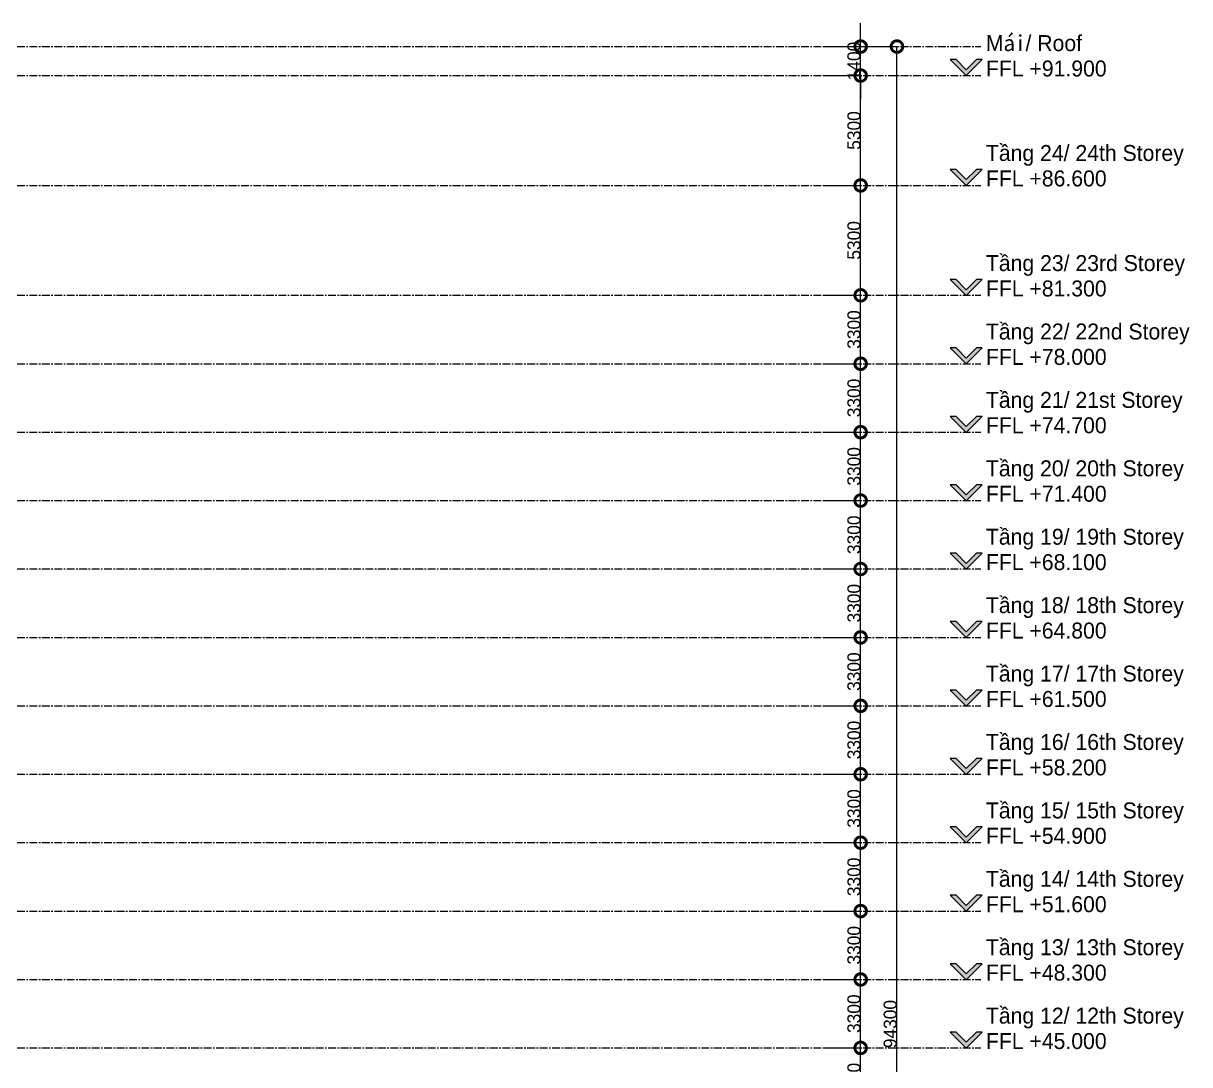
# Model space of a CAD drawing. Header units: millimetres. Extents: x -100356 to 314685, y 446 to 1273965.
# Drawn here: x 255087 to 311321, y 209276 to 259506 of the extents above; entities that cross this region are included whole.
import ezdxf
from ezdxf.xclip import XClip

# ---------------------------------------------------------------- set-up
doc = ezdxf.new("R2010")
doc.units = ezdxf.units.MM
doc.header["$XCLIPFRAME"] = 2
doc.linetypes.add('section$0$CENTER', pattern=[2, 1.25, -0.25, 0.25, -0.25])
doc.layers.get('DEFPOINTS').update_dxf_attribs({"lineweight": 13})
doc.layers.add('NAM', color=3, linetype='Continuous')
for name, color, linetype, lineweight in [('section$0$A-_ANOT----_D', 7, 'Continuous', 5), ('section$0$A-_FLORLEVL_E', 7, 'Continuous', 5), ('section$0$NKC_TRUC', 8, 'section$0$CENTER', 13)]:
    doc.layers.add(name, color=color, linetype=linetype, lineweight=lineweight)
doc.styles.add('section$0$Arial', font='Font - TrueType - Arial.ttf', dxfattribs={"width": 0.95, "height": 770})
doc.styles.add('section$0$Arial_1', font='Font - TrueType - Arial.ttf', dxfattribs={"width": 0.95, "height": 630})
doc.dimstyles.new('section$0$A3_-_A4', dxfattribs={"dimscale": 304.8, "dimtxt": 642.763422, "dimasz": 3.674541, "dimexe": 0, "dimexo": 0.0625, "dimgap": 0, "dimtad": 1, "dimdec": 0, "dimzin": 0, "dimdsep": 46, "dimtxsty": 'section$0$Arial_1', "dimblk1": 'section$0$_DotSmall', "dimblk2": 'section$0$_DotSmall', "dimsah": 1, "dimcen": 0.09, "dimazin": 0, "dimtfac": 1, "dimtdec": 4, "dimtix": 1, "dimtmove": 0, "dimatfit": 3, "dimfxl": 5.74147, "dimfxlon": 1, "dimtvp": 1, "dimtolj": 1, "dimtzin": 0, "dimarcsym": 2})

# ---------------------------------------------------------------- blocks, each defined once
blk = doc.blocks.new('section$0$Level - Style - 01-878048-Section 2')
at = {"layer": 'section$0$A-_FLORLEVL_E'}
blk.add_hatch(color=256, dxfattribs=at).paths.add_polyline_path([(132232, 760), (131462, -10), (130692, 760), (130974, 760), (131463, 271), (131952, 760)], flags=0)
at = {"layer": 'section$0$A-_FLORLEVL_E', "lineweight": 9}
for p, q in [((130974, 760), (130692, 760)), ((130692, 760), (131462, -10)), ((131463, 271), (130974, 760)), ((131462, -10), (132232, 760)), ((131952, 760), (131463, 271)), ((132232, 760), (131952, 760))]:
    blk.add_line(p, q, dxfattribs=at)
blk = doc.blocks.new('section$0$_DotSmall')
at = {"color": 0, "linetype": 'ByBlock', "const_width": 0.5}
blk.add_lwpolyline([(-0.0625, 0, 1), (0.0625, 0, 1)], format="xyb", close=True, dxfattribs=at)
blk = doc.blocks.new('*D649')
at = {"layer": 'DEFPOINTS', "color": 0, "transparency": 16777216}
for p in [(-7543, 45500), (-5793, 45500), (-7543, 42200)]:
    blk.add_point(p, dxfattribs=at)
at = {"layer": 'section$0$A-_ANOT----_D', "color": 0, "lineweight": -2, "transparency": 16777216}
for p, q in [((-7524, 45500), (-5793, 45500)), ((-5793, 42200), (-5793, 45500)), ((-7524, 42200), (-5793, 42200))]:
    blk.add_line(p, q, dxfattribs=at)
at = {"layer": 'section$0$A-_ANOT----_D', "color": 0, "lineweight": -2, "transparency": 16777216, "xscale": 1120, "yscale": 1120, "zscale": 1120}
for p, rotation in [((-5793, 45500), 90), ((-5793, 42200), 270)]:
    blk.add_blockref('section$0$_DotSmall', p, dxfattribs=dict(at, rotation=rotation))
at = {"layer": 'section$0$A-_ANOT----_D', "color": 0, "transparency": 16777216, "insert": (-6115, 43850), "char_height": 630, "attachment_point": 5, "rotation": 90, "style": 'section$0$Arial_1'}
blk.add_mtext('\\A1;3300', dxfattribs=at)
blk = doc.blocks.new('*D650')
at = {"layer": 'DEFPOINTS', "color": 0, "transparency": 16777216}
for p in [(-7543, 48800), (-5793, 48800), (-7543, 45500)]:
    blk.add_point(p, dxfattribs=at)
at = {"layer": 'section$0$A-_ANOT----_D', "color": 0, "lineweight": -2, "transparency": 16777216}
for p, q in [((-7524, 48800), (-5793, 48800)), ((-5793, 45500), (-5793, 48800)), ((-7524, 45500), (-5793, 45500))]:
    blk.add_line(p, q, dxfattribs=at)
at = {"layer": 'section$0$A-_ANOT----_D', "color": 0, "lineweight": -2, "transparency": 16777216, "xscale": 1120, "yscale": 1120, "zscale": 1120}
for p, rotation in [((-5793, 48800), 90), ((-5793, 45500), 270)]:
    blk.add_blockref('section$0$_DotSmall', p, dxfattribs=dict(at, rotation=rotation))
at = {"layer": 'section$0$A-_ANOT----_D', "color": 0, "transparency": 16777216, "insert": (-6115, 47150), "char_height": 630, "attachment_point": 5, "rotation": 90, "style": 'section$0$Arial_1'}
blk.add_mtext('\\A1;3300', dxfattribs=at)
blk = doc.blocks.new('*D651')
at = {"layer": 'DEFPOINTS', "color": 0, "transparency": 16777216}
for p in [(-7543, 52100), (-5793, 52100), (-7543, 48800)]:
    blk.add_point(p, dxfattribs=at)
at = {"layer": 'section$0$A-_ANOT----_D', "color": 0, "lineweight": -2, "transparency": 16777216}
for p, q in [((-7524, 52100), (-5793, 52100)), ((-5793, 48800), (-5793, 52100)), ((-7524, 48800), (-5793, 48800))]:
    blk.add_line(p, q, dxfattribs=at)
at = {"layer": 'section$0$A-_ANOT----_D', "color": 0, "lineweight": -2, "transparency": 16777216, "xscale": 1120, "yscale": 1120, "zscale": 1120}
for p, rotation in [((-5793, 52100), 90), ((-5793, 48800), 270)]:
    blk.add_blockref('section$0$_DotSmall', p, dxfattribs=dict(at, rotation=rotation))
at = {"layer": 'section$0$A-_ANOT----_D', "color": 0, "transparency": 16777216, "insert": (-6115, 50450), "char_height": 630, "attachment_point": 5, "rotation": 90, "style": 'section$0$Arial_1'}
blk.add_mtext('\\A1;3300', dxfattribs=at)
blk = doc.blocks.new('*D652')
at = {"layer": 'DEFPOINTS', "color": 0, "transparency": 16777216}
for p in [(-7543, 55400), (-5793, 55400), (-7543, 52100)]:
    blk.add_point(p, dxfattribs=at)
at = {"layer": 'section$0$A-_ANOT----_D', "color": 0, "lineweight": -2, "transparency": 16777216}
for p, q in [((-7524, 55400), (-5793, 55400)), ((-5793, 52100), (-5793, 55400)), ((-7524, 52100), (-5793, 52100))]:
    blk.add_line(p, q, dxfattribs=at)
at = {"layer": 'section$0$A-_ANOT----_D', "color": 0, "lineweight": -2, "transparency": 16777216, "xscale": 1120, "yscale": 1120, "zscale": 1120}
for p, rotation in [((-5793, 55400), 90), ((-5793, 52100), 270)]:
    blk.add_blockref('section$0$_DotSmall', p, dxfattribs=dict(at, rotation=rotation))
at = {"layer": 'section$0$A-_ANOT----_D', "color": 0, "transparency": 16777216, "insert": (-6115, 53750), "char_height": 630, "attachment_point": 5, "rotation": 90, "style": 'section$0$Arial_1'}
blk.add_mtext('\\A1;3300', dxfattribs=at)
blk = doc.blocks.new('*D653')
at = {"layer": 'DEFPOINTS', "color": 0, "transparency": 16777216}
for p in [(-7543, 58700), (-5793, 58700), (-7543, 55400)]:
    blk.add_point(p, dxfattribs=at)
at = {"layer": 'section$0$A-_ANOT----_D', "color": 0, "lineweight": -2, "transparency": 16777216}
for p, q in [((-7524, 58700), (-5793, 58700)), ((-5793, 55400), (-5793, 58700)), ((-7524, 55400), (-5793, 55400))]:
    blk.add_line(p, q, dxfattribs=at)
at = {"layer": 'section$0$A-_ANOT----_D', "color": 0, "lineweight": -2, "transparency": 16777216, "xscale": 1120, "yscale": 1120, "zscale": 1120}
for p, rotation in [((-5793, 58700), 90), ((-5793, 55400), 270)]:
    blk.add_blockref('section$0$_DotSmall', p, dxfattribs=dict(at, rotation=rotation))
at = {"layer": 'section$0$A-_ANOT----_D', "color": 0, "transparency": 16777216, "insert": (-6115, 57050), "char_height": 630, "attachment_point": 5, "rotation": 90, "style": 'section$0$Arial_1'}
blk.add_mtext('\\A1;3300', dxfattribs=at)
blk = doc.blocks.new('*D654')
at = {"layer": 'DEFPOINTS', "color": 0, "transparency": 16777216}
for p in [(-7543, 62000), (-5793, 62000), (-7543, 58700)]:
    blk.add_point(p, dxfattribs=at)
at = {"layer": 'section$0$A-_ANOT----_D', "color": 0, "lineweight": -2, "transparency": 16777216}
for p, q in [((-7524, 62000), (-5793, 62000)), ((-5793, 58700), (-5793, 62000)), ((-7524, 58700), (-5793, 58700))]:
    blk.add_line(p, q, dxfattribs=at)
at = {"layer": 'section$0$A-_ANOT----_D', "color": 0, "lineweight": -2, "transparency": 16777216, "xscale": 1120, "yscale": 1120, "zscale": 1120}
for p, rotation in [((-5793, 62000), 90), ((-5793, 58700), 270)]:
    blk.add_blockref('section$0$_DotSmall', p, dxfattribs=dict(at, rotation=rotation))
at = {"layer": 'section$0$A-_ANOT----_D', "color": 0, "transparency": 16777216, "insert": (-6115, 60350), "char_height": 630, "attachment_point": 5, "rotation": 90, "style": 'section$0$Arial_1'}
blk.add_mtext('\\A1;3300', dxfattribs=at)
blk = doc.blocks.new('*D655')
at = {"layer": 'DEFPOINTS', "color": 0, "transparency": 16777216}
for p in [(-7543, 65300), (-5793, 65300), (-7543, 62000)]:
    blk.add_point(p, dxfattribs=at)
at = {"layer": 'section$0$A-_ANOT----_D', "color": 0, "lineweight": -2, "transparency": 16777216}
for p, q in [((-7524, 65300), (-5793, 65300)), ((-5793, 62000), (-5793, 65300)), ((-7524, 62000), (-5793, 62000))]:
    blk.add_line(p, q, dxfattribs=at)
at = {"layer": 'section$0$A-_ANOT----_D', "color": 0, "lineweight": -2, "transparency": 16777216, "xscale": 1120, "yscale": 1120, "zscale": 1120}
for p, rotation in [((-5793, 65300), 90), ((-5793, 62000), 270)]:
    blk.add_blockref('section$0$_DotSmall', p, dxfattribs=dict(at, rotation=rotation))
at = {"layer": 'section$0$A-_ANOT----_D', "color": 0, "transparency": 16777216, "insert": (-6115, 63650), "char_height": 630, "attachment_point": 5, "rotation": 90, "style": 'section$0$Arial_1'}
blk.add_mtext('\\A1;3300', dxfattribs=at)
blk = doc.blocks.new('*D656')
at = {"layer": 'DEFPOINTS', "color": 0, "transparency": 16777216}
for p in [(-7543, 68600), (-5793, 68600), (-7543, 65300)]:
    blk.add_point(p, dxfattribs=at)
at = {"layer": 'section$0$A-_ANOT----_D', "color": 0, "lineweight": -2, "transparency": 16777216}
for p, q in [((-7524, 68600), (-5793, 68600)), ((-5793, 65300), (-5793, 68600)), ((-7524, 65300), (-5793, 65300))]:
    blk.add_line(p, q, dxfattribs=at)
at = {"layer": 'section$0$A-_ANOT----_D', "color": 0, "lineweight": -2, "transparency": 16777216, "xscale": 1120, "yscale": 1120, "zscale": 1120}
for p, rotation in [((-5793, 68600), 90), ((-5793, 65300), 270)]:
    blk.add_blockref('section$0$_DotSmall', p, dxfattribs=dict(at, rotation=rotation))
at = {"layer": 'section$0$A-_ANOT----_D', "color": 0, "transparency": 16777216, "insert": (-6115, 66950), "char_height": 630, "attachment_point": 5, "rotation": 90, "style": 'section$0$Arial_1'}
blk.add_mtext('\\A1;3300', dxfattribs=at)
blk = doc.blocks.new('*D657')
at = {"layer": 'DEFPOINTS', "color": 0, "transparency": 16777216}
for p in [(-7543, 71900), (-5793, 71900), (-7543, 68600)]:
    blk.add_point(p, dxfattribs=at)
at = {"layer": 'section$0$A-_ANOT----_D', "color": 0, "lineweight": -2, "transparency": 16777216}
for p, q in [((-7524, 71900), (-5793, 71900)), ((-5793, 68600), (-5793, 71900)), ((-7524, 68600), (-5793, 68600))]:
    blk.add_line(p, q, dxfattribs=at)
at = {"layer": 'section$0$A-_ANOT----_D', "color": 0, "lineweight": -2, "transparency": 16777216, "xscale": 1120, "yscale": 1120, "zscale": 1120}
for p, rotation in [((-5793, 71900), 90), ((-5793, 68600), 270)]:
    blk.add_blockref('section$0$_DotSmall', p, dxfattribs=dict(at, rotation=rotation))
at = {"layer": 'section$0$A-_ANOT----_D', "color": 0, "transparency": 16777216, "insert": (-6115, 70250), "char_height": 630, "attachment_point": 5, "rotation": 90, "style": 'section$0$Arial_1'}
blk.add_mtext('\\A1;3300', dxfattribs=at)
blk = doc.blocks.new('*D658')
at = {"layer": 'DEFPOINTS', "color": 0, "transparency": 16777216}
for p in [(-7543, 75200), (-5793, 75200), (-7543, 71900)]:
    blk.add_point(p, dxfattribs=at)
at = {"layer": 'section$0$A-_ANOT----_D', "color": 0, "lineweight": -2, "transparency": 16777216}
for p, q in [((-7524, 75200), (-5793, 75200)), ((-5793, 71900), (-5793, 75200)), ((-7524, 71900), (-5793, 71900))]:
    blk.add_line(p, q, dxfattribs=at)
at = {"layer": 'section$0$A-_ANOT----_D', "color": 0, "lineweight": -2, "transparency": 16777216, "xscale": 1120, "yscale": 1120, "zscale": 1120}
for p, rotation in [((-5793, 75200), 90), ((-5793, 71900), 270)]:
    blk.add_blockref('section$0$_DotSmall', p, dxfattribs=dict(at, rotation=rotation))
at = {"layer": 'section$0$A-_ANOT----_D', "color": 0, "transparency": 16777216, "insert": (-6115, 73550), "char_height": 630, "attachment_point": 5, "rotation": 90, "style": 'section$0$Arial_1'}
blk.add_mtext('\\A1;3300', dxfattribs=at)
blk = doc.blocks.new('*D659')
at = {"layer": 'DEFPOINTS', "color": 0, "transparency": 16777216}
for p in [(-7543, 78500), (-5793, 78500), (-7543, 75200)]:
    blk.add_point(p, dxfattribs=at)
at = {"layer": 'section$0$A-_ANOT----_D', "color": 0, "lineweight": -2, "transparency": 16777216}
for p, q in [((-7524, 78500), (-5793, 78500)), ((-5793, 75200), (-5793, 78500)), ((-7524, 75200), (-5793, 75200))]:
    blk.add_line(p, q, dxfattribs=at)
at = {"layer": 'section$0$A-_ANOT----_D', "color": 0, "lineweight": -2, "transparency": 16777216, "xscale": 1120, "yscale": 1120, "zscale": 1120}
for p, rotation in [((-5793, 78500), 90), ((-5793, 75200), 270)]:
    blk.add_blockref('section$0$_DotSmall', p, dxfattribs=dict(at, rotation=rotation))
at = {"layer": 'section$0$A-_ANOT----_D', "color": 0, "transparency": 16777216, "insert": (-6115, 76850), "char_height": 630, "attachment_point": 5, "rotation": 90, "style": 'section$0$Arial_1'}
blk.add_mtext('\\A1;3300', dxfattribs=at)
blk = doc.blocks.new('*D660')
at = {"layer": 'DEFPOINTS', "color": 0, "transparency": 16777216}
for p in [(-7543, 81800), (-5793, 81800), (-7543, 78500)]:
    blk.add_point(p, dxfattribs=at)
at = {"layer": 'section$0$A-_ANOT----_D', "color": 0, "lineweight": -2, "transparency": 16777216}
for p, q in [((-7524, 81800), (-5793, 81800)), ((-5793, 78500), (-5793, 81800)), ((-7524, 78500), (-5793, 78500))]:
    blk.add_line(p, q, dxfattribs=at)
at = {"layer": 'section$0$A-_ANOT----_D', "color": 0, "lineweight": -2, "transparency": 16777216, "xscale": 1120, "yscale": 1120, "zscale": 1120}
for p, rotation in [((-5793, 81800), 90), ((-5793, 78500), 270)]:
    blk.add_blockref('section$0$_DotSmall', p, dxfattribs=dict(at, rotation=rotation))
at = {"layer": 'section$0$A-_ANOT----_D', "color": 0, "transparency": 16777216, "insert": (-6115, 80150), "char_height": 630, "attachment_point": 5, "rotation": 90, "style": 'section$0$Arial_1'}
blk.add_mtext('\\A1;3300', dxfattribs=at)
blk = doc.blocks.new('*D661')
at = {"layer": 'DEFPOINTS', "color": 0, "transparency": 16777216}
for p in [(-7543, 87100), (-5793, 87100), (-7543, 81800)]:
    blk.add_point(p, dxfattribs=at)
at = {"layer": 'section$0$A-_ANOT----_D', "color": 0, "lineweight": -2, "transparency": 16777216}
for p, q in [((-7524, 87100), (-5793, 87100)), ((-5793, 81800), (-5793, 87100)), ((-7524, 81800), (-5793, 81800))]:
    blk.add_line(p, q, dxfattribs=at)
at = {"layer": 'section$0$A-_ANOT----_D', "color": 0, "lineweight": -2, "transparency": 16777216, "xscale": 1120, "yscale": 1120, "zscale": 1120}
for p, rotation in [((-5793, 87100), 90), ((-5793, 81800), 270)]:
    blk.add_blockref('section$0$_DotSmall', p, dxfattribs=dict(at, rotation=rotation))
at = {"layer": 'section$0$A-_ANOT----_D', "color": 0, "transparency": 16777216, "insert": (-6115, 84450), "char_height": 630, "attachment_point": 5, "rotation": 90, "style": 'section$0$Arial_1'}
blk.add_mtext('\\A1;5300', dxfattribs=at)
blk = doc.blocks.new('*D662')
at = {"layer": 'DEFPOINTS', "color": 0, "transparency": 16777216}
for p in [(-7543, 92400), (-5793, 92400), (-7524, 87100)]:
    blk.add_point(p, dxfattribs=at)
at = {"layer": 'section$0$A-_ANOT----_D', "color": 0, "lineweight": -2, "transparency": 16777216}
for p, q in [((-7524, 92400), (-5793, 92400)), ((-5793, 87100), (-5793, 92400)), ((-7505, 87100), (-5793, 87100))]:
    blk.add_line(p, q, dxfattribs=at)
at = {"layer": 'section$0$A-_ANOT----_D', "color": 0, "lineweight": -2, "transparency": 16777216, "xscale": 1120, "yscale": 1120, "zscale": 1120}
for p, rotation in [((-5793, 92400), 90), ((-5793, 87100), 270)]:
    blk.add_blockref('section$0$_DotSmall', p, dxfattribs=dict(at, rotation=rotation))
at = {"layer": 'section$0$A-_ANOT----_D', "color": 0, "transparency": 16777216, "insert": (-6115, 89750), "char_height": 630, "attachment_point": 5, "rotation": 90, "style": 'section$0$Arial_1'}
blk.add_mtext('\\A1;5300', dxfattribs=at)
blk = doc.blocks.new('*D663')
at = {"layer": 'DEFPOINTS', "color": 0, "transparency": 16777216}
for p in [(-7543, 93800), (-5793, 93800), (-7543, 92400)]:
    blk.add_point(p, dxfattribs=at)
at = {"layer": 'section$0$A-_ANOT----_D', "color": 0, "lineweight": -2, "transparency": 16777216}
for p, q in [((-5793, 93800), (-5793, 94920)), ((-7524, 93800), (-5793, 93800)), ((-5793, 92400), (-5793, 93800)), ((-7524, 92400), (-5793, 92400)), ((-5793, 92400), (-5793, 91280))]:
    blk.add_line(p, q, dxfattribs=at)
at = {"layer": 'section$0$A-_ANOT----_D', "color": 0, "lineweight": -2, "transparency": 16777216, "xscale": 1120, "yscale": 1120, "zscale": 1120}
for p, rotation in [((-5793, 93800), 270), ((-5793, 92400), 90)]:
    blk.add_blockref('section$0$_DotSmall', p, dxfattribs=dict(at, rotation=rotation))
at = {"layer": 'section$0$A-_ANOT----_D', "color": 0, "transparency": 16777216, "insert": (-6115, 93100), "char_height": 630, "attachment_point": 5, "rotation": 90, "style": 'section$0$Arial_1'}
blk.add_mtext('\\A1;1400', dxfattribs=at)
blk = doc.blocks.new('*D665')
at = {"layer": 'DEFPOINTS', "color": 0, "transparency": 16777216}
for p in [(-5793, 93800), (-4043, 93800), (-5793, -500)]:
    blk.add_point(p, dxfattribs=at)
at = {"layer": 'section$0$A-_ANOT----_D', "color": 0, "lineweight": -2, "transparency": 16777216}
for p, q in [((-5774, 93800), (-4043, 93800)), ((-4043, -500), (-4043, 93800)), ((-5774, -500), (-4043, -500))]:
    blk.add_line(p, q, dxfattribs=at)
at = {"layer": 'section$0$A-_ANOT----_D', "color": 0, "lineweight": -2, "transparency": 16777216, "xscale": 1120, "yscale": 1120, "zscale": 1120}
for p, rotation in [((-4043, 93800), 90), ((-4043, -500), 270)]:
    blk.add_blockref('section$0$_DotSmall', p, dxfattribs=dict(at, rotation=rotation))
at = {"layer": 'section$0$A-_ANOT----_D', "color": 0, "transparency": 16777216, "insert": (-4365, 46650), "char_height": 630, "attachment_point": 5, "rotation": 90, "style": 'section$0$Arial_1'}
blk.add_mtext('\\A1;94300', dxfattribs=at)
blk = doc.blocks.new('section$0$grid section')
at = {"layer": 'section$0$NKC_TRUC', "ltscale": 300}
for p, q in [((-141943.9, 93800), (0, 93800)), ((-141943.9, 92400), (0, 92400)), ((-141943.9, 87100), (0, 87100)), ((-141943.9, 81800), (0, 81800)), ((-141943.9, 78500), (0, 78500)), ((-141943.9, 75200), (0, 75200)), ((-141943.9, 71900), (0, 71900)), ((-141943.9, 68600), (0, 68600)), ((-141943.9, 65300), (0, 65300)), ((-141943.9, 62000), (0, 62000)), ((-141943.9, 58700), (0, 58700)), ((-141943.9, 55400), (0, 55400)), ((-141943.9, 52100), (0, 52100)), ((-141943.9, 48800), (0, 48800)), ((-141943.9, 45500), (0, 45500))]:
    blk.add_line(p, q, dxfattribs=at)
at = {"layer": 'section$0$A-_FLORLEVL_E', "lineweight": 9}
for p in [(-132162.1, 92409.9), (-132162.1, 87109.9), (-132162.1, 81800), (-132162.1, 78500), (-132162.1, 75200), (-132162.1, 71900), (-132162.1, 68600), (-132162.1, 65300), (-132162.1, 62000), (-132162.1, 58700), (-132162.1, 55400), (-132162.1, 52100), (-132162.1, 48800), (-132162.1, 45500)]:
    blk.add_blockref('section$0$Level - Style - 01-878048-Section 2', p, dxfattribs=at)
at = {"layer": 'section$0$A-_FLORLEVL_E', "char_height": 770, "attachment_point": 1, "line_spacing_factor": 0.941778, "style": 'section$0$Arial'}
for s, insert, width in [('M{\\fSimSun|b0|i0|c0|p2;ái}/ Roof', (244.9, 94350.4), 5175.315), ('FFL +91.900', (244.9, 93125.4), 6872.14), ('Tầng 24/ 24th Storey', (244.9, 89050.4), 11283.885), ('FFL +86.600', (244.9, 87825.4), 6872.14), ('Tầng 23/ 23rd Storey', (244.9, 83740.5), 11349.872), ('FFL +81.300', (244.9, 82515.5), 6872.14), ('Tầng 22/ 22nd Storey', (244.9, 80440.5), 11613.823), ('FFL +78.000', (244.9, 79215.5), 6872.14), ('Tầng 21/ 21st Storey', (244.9, 77140.5), 11217.897), ('FFL +74.700', (244.9, 75915.5), 6872.14), ('Tầng 20/ 20th Storey', (244.9, 73840.5), 11283.885), ('FFL +71.400', (244.9, 72615.5), 6872.14), ('Tầng 19/ 19th Storey', (244.9, 70540.5), 11283.885), ('FFL +68.100', (244.9, 69315.5), 6872.14), ('Tầng 18/ 18th Storey', (244.9, 67240.5), 11283.885), ('FFL +64.800', (244.9, 66015.5), 6872.14), ('Tầng 17/ 17th Storey', (244.9, 63940.5), 11283.885), ('FFL +61.500', (244.9, 62715.5), 6872.14), ('Tầng 16/ 16th Storey', (244.9, 60640.5), 11283.885), ('FFL +58.200', (244.9, 59415.5), 6872.14), ('Tầng 15/ 15th Storey', (244.9, 57340.5), 11283.885), ('FFL +54.900', (244.9, 56115.5), 6872.14), ('Tầng 14/ 14th Storey', (244.9, 54040.5), 11283.885), ('FFL +51.600', (244.9, 52815.5), 6872.14), ('Tầng 13/ 13th Storey', (244.9, 50740.5), 11283.885), ('FFL +48.300', (244.9, 49515.5), 6872.14), ('Tầng 12/ 12th Storey', (244.9, 47440.5), 11283.885), ('FFL +45.000', (244.9, 46215.5), 6872.14)]:
    blk.add_mtext(s, dxfattribs=dict(at, insert=insert, width=width))
at = {"layer": 'section$0$A-_ANOT----_D'}
for base, p1, p2, override, picture, middle in [((-5793, 93800), (-7543, 92400), (-7543, 93800), {"dimpost": '<>', "dimfxl": 1400}, '*D663', (-6114.6, 93100)), ((-4043, 93800), (-5793, -500), (-5793, 93800), {"dimpost": '<>', "dimfxl": 89600}, '*D665', (-4364.9, 46650)), ((-5793, 92400), (-7523.9, 87100), (-7543, 92400), {"dimpost": '<>', "dimfxl": 4500}, '*D662', (-6114.9, 89750)), ((-5793, 87100), (-7543, 81800), (-7543, 87100), {"dimpost": '<>', "dimfxl": 3300}, '*D661', (-6114.9, 84450)), ((-5793, 81800), (-7543, 78500), (-7543, 81800), {"dimpost": '<>', "dimfxl": 3300}, '*D660', (-6114.9, 80150)), ((-5793, 78500), (-7543, 75200), (-7543, 78500), {"dimpost": '<>', "dimfxl": 3300}, '*D659', (-6114.9, 76850)), ((-5793, 75200), (-7543, 71900), (-7543, 75200), {"dimpost": '<>', "dimfxl": 3300}, '*D658', (-6114.9, 73550)), ((-5793, 71900), (-7543, 68600), (-7543, 71900), {"dimpost": '<>', "dimfxl": 3300}, '*D657', (-6114.9, 70250)), ((-5793, 68600), (-7543, 65300), (-7543, 68600), {"dimpost": '<>', "dimfxl": 3300}, '*D656', (-6114.9, 66950)), ((-5793, 65300), (-7543, 62000), (-7543, 65300), {"dimpost": '<>', "dimfxl": 3300}, '*D655', (-6114.9, 63650)), ((-5793, 62000), (-7543, 58700), (-7543, 62000), {"dimpost": '<>', "dimfxl": 3300}, '*D654', (-6114.9, 60350)), ((-5793, 58700), (-7543, 55400), (-7543, 58700), {"dimpost": '<>', "dimfxl": 3300}, '*D653', (-6114.9, 57050)), ((-5793, 55400), (-7543, 52100), (-7543, 55400), {"dimpost": '<>', "dimfxl": 3300}, '*D652', (-6114.9, 53750)), ((-5793, 52100), (-7543, 48800), (-7543, 52100), {"dimpost": '<>', "dimfxl": 3300}, '*D651', (-6114.9, 50450)), ((-5793, 48800), (-7543, 45500), (-7543, 48800), {"dimpost": '<>', "dimfxl": 3300}, '*D650', (-6114.9, 47150)), ((-5793, 45500), (-7543, 42200), (-7543, 45500), {"dimpost": '<>', "dimfxl": 3300}, '*D649', (-6114.9, 43850))]:
    dim = blk.add_linear_dim(base=base, p1=p1, p2=p2, angle=90, dimstyle='section$0$A3_-_A4', override=override, dxfattribs=at)
    dim.commit()
    dim.dimension.update_dxf_attribs({"geometry": picture, "text_midpoint": middle})
blk = doc.blocks.new('elevation 2')
at = {"layer": 'section$0$A-_FLORLEVL_E'}
ref = blk.add_blockref('section$0$grid section', (168668, 768086, 0), dxfattribs=dict(at, rotation=179.9999999999999))
XClip(ref).set_block_clipping_path([(-119666.1420795996, -2828.0112587469), (13434.162033715, 108709.4843590449)])

msp = doc.modelspace()

# ---------------------------------------------------------------- block references
at = {"layer": 'NAM', "rotation": 180}
msp.add_blockref('elevation 2', (469918.7, 932671.5, 0), dxfattribs=at)

doc.saveas('drawing.dxf')
